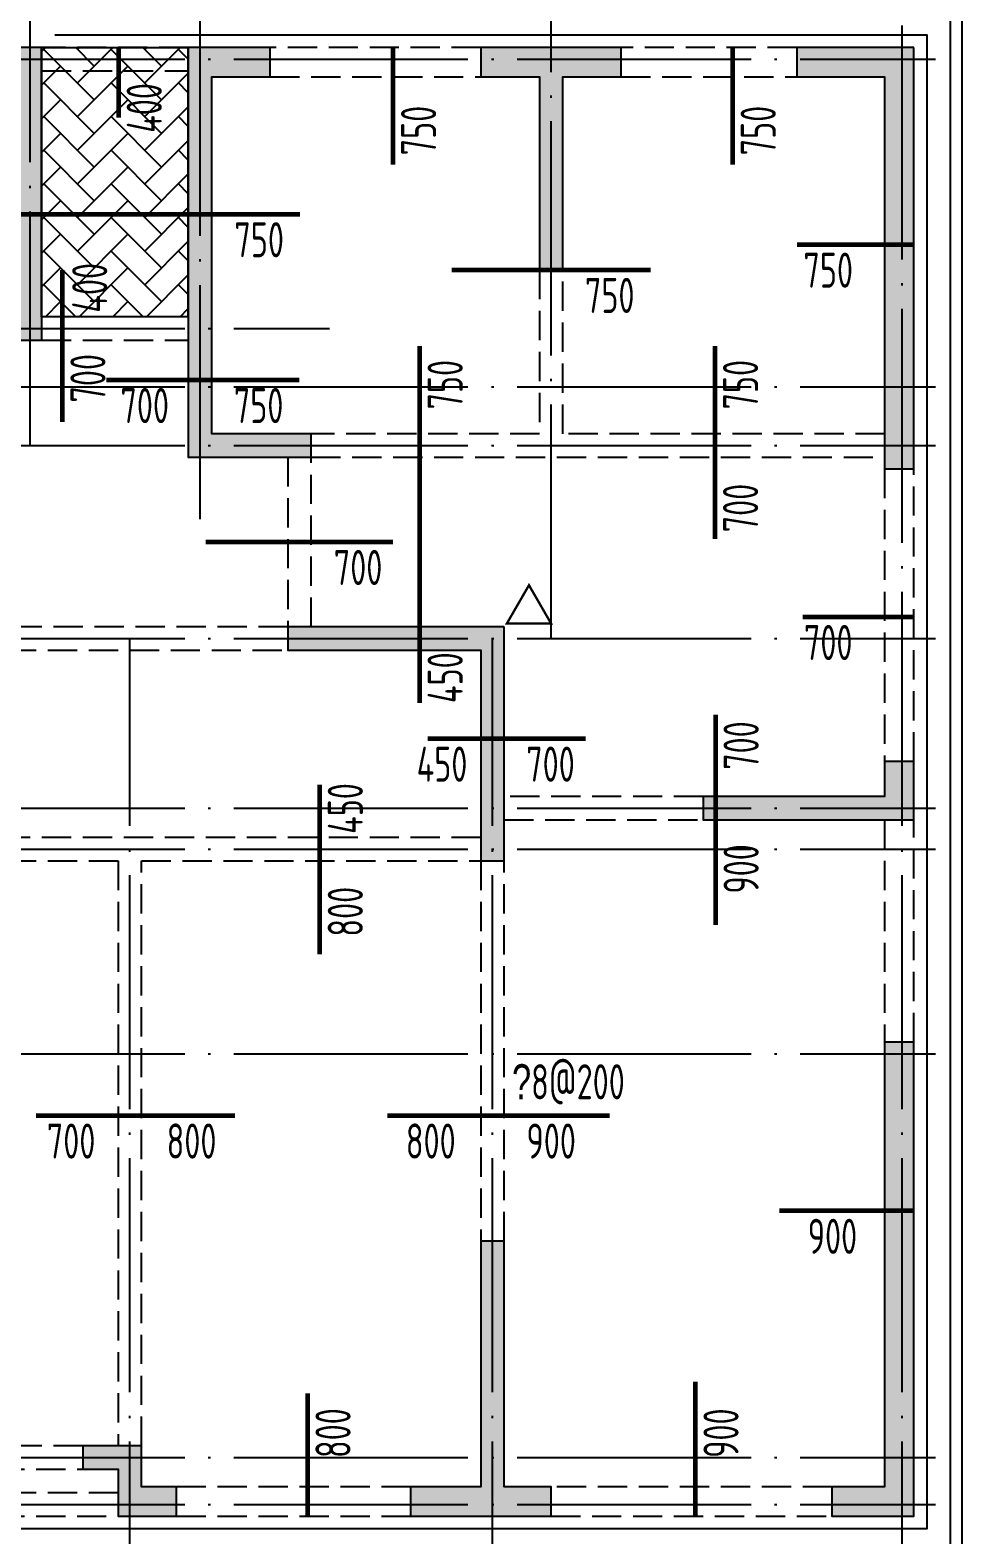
# Model space of a CAD drawing. Extents: x 154268 to 5133249, y -1832900 to 601179.
# Drawn here: x 306639 to 314601, y 517288 to 530149 of the extents above; entities that cross this region are included whole.
import ezdxf
from ezdxf.enums import TextEntityAlignment as Align

# ---------------------------------------------------------------- set-up
doc = ezdxf.new("R2010")
doc.units = 0
doc.header["$LTSCALE"] = 1000
doc.linetypes.add('DASH', pattern=[0.35, 0.25, -0.1])
doc.linetypes.add('DOTE', pattern=[2.42, 2, -0.2, 0.02, -0.2])
for name, color, linetype in [('A-ANNO-AXIS', 94, 'Continuous'), ('A-ANNO-DOTE', 15, 'DOTE'), ('a-pm-6#-wd$0$A-ROOF-建筑屋顶', 4, 'Continuous'), ('FLOOR_NUM', 7, 'Continuous'), ('HATCH', 254, 'Continuous'), ('S-BEAM-实线', 4, 'Continuous'), ('S-FLOOR-UP-文字', 7, 'Continuous'), ('S-FLOOR-UP-标注', 3, 'Continuous'), ('S-FLOOR-UP-钢筋', 13, 'Continuous'), ('S-FLOOR-楼板', 52, 'Continuous'), ('S-WALL-砼墙', 60, 'Continuous')]:
    doc.layers.add(name, color=color, linetype=linetype)
doc.styles.add('TSSD_Dimension', font='tssdeng.shx', dxfattribs={"width": 0.7, "bigfont": 'Hztxt.shx'})
doc.styles.add('TSSD_Label', font='tssdeng.shx', dxfattribs={"width": 0.7, "bigfont": 'hztxt.shx'})
doc.dimstyles.get("Standard").update_dxf_attribs({"dimtxt": 300, "dimasz": 100, "dimexe": 100, "dimexo": 250, "dimgap": 100, "dimtad": 1, "dimdec": 0, "dimzin": 0, "dimdsep": 46, "dimtxsty": 'TSSD_Dimension', "dimblk": 'ARCHTICK', "dimblk1": 'ARCHTICK', "dimblk2": 'ARCHTICK', "dimcen": 0, "dimdle": 100, "dimclrt": 7, "dimadec": 0, "dimazin": 0, "dimtfac": 1, "dimtdec": 0, "dimtix": 1, "dimtmove": 2, "dimatfit": 3, "dimfxl": 1, "dimtolj": 1, "dimtzin": 0, "dimarcsym": 0})

# ---------------------------------------------------------------- blocks, each defined once
blk = doc.blocks.new('T4zw1')
at = {"layer": 'A-ANNO-DOTE'}
for p, q in [((1593807, -2343687), (1593807, -2338823)), ((1595257, -2344316), (1595257, -2338823)), ((1598257, -2345337), (1598257, -2338823)), ((1601257, -2354199), (1601257, -2340013)), ((1554406, -2340387), (1601542, -2340387)), ((1554406, -2342687), (1596363, -2342687)), ((1554406, -2343187), (1601542, -2343187)), ((1554406, -2343687), (1601542, -2343687)), ((1554406, -2345337), (1601542, -2345337)), ((1594657, -2354199), (1594657, -2345337)), ((1597757, -2354199), (1597757, -2345337)), ((1554406, -2346787), (1601542, -2346787)), ((1554406, -2347137), (1601542, -2347137)), ((1554406, -2348887), (1601542, -2348887)), ((1554406, -2352337), (1601542, -2352337)), ((1554406, -2352737), (1601542, -2352737))]:
    blk.add_line(p, q, dxfattribs=at)
blk = doc.blocks.new('t4swdpm1')
at = {"layer": 'S-BEAM-实线', "linetype": 'DASH'}
for p, q in [((39400, 12550), (38150, 12550)), ((41900, 12550), (40100, 12550)), ((44600, 12550), (43100, 12550)), ((38150, 12350), (39400, 12350)), ((40100, 12300), (41900, 12300)), ((43100, 12300), (44600, 12300)), ((42400, 10650), (42400, 9250)), ((42600, 9250), (42600, 10650)), ((39400, 10250), (38150, 10250)), ((38150, 10050), (39400, 10050)), ((42400, 9250), (40350, 9250)), ((45350, 9250), (42600, 9250)), ((40250, 9050), (40250, 7600)), ((40450, 7600), (40450, 9050)), ((40450, 9050), (45350, 9050)), ((45350, 8950), (45350, 6450)), ((45600, 6450), (45600, 8950)), ((40250, 7600), (36800, 7600)), ((36800, 7400), (40250, 7400)), ((43800, 6150), (42100, 6150)), ((42100, 5950), (43800, 5950)), ((45350, 5950), (45350, 4050)), ((45600, 4050), (45600, 5950)), ((41900, 5800), (36800, 5800)), ((36800, 5600), (38800, 5600)), ((38800, 5600), (38800, 600)), ((39000, 5600), (41900, 5600)), ((39000, 600), (39000, 5600)), ((41900, 5600), (41900, 2350)), ((42100, 2350), (42100, 5600)), ((38500, 600), (36700, 600)), ((36700, 400), (38500, 400)), ((38800, 200), (36300, 200)), ((41300, 250), (39300, 250)), ((44900, 250), (42500, 250)), ((31800, 0), (38800, 0)), ((39300, 0), (41300, 0)), ((42500, 0), (44900, 0))]:
    blk.add_line(p, q, dxfattribs=at)
at = {"layer": 'S-WALL-砼墙'}
for points in [[(38150, 12550), (37350, 12550), (37350, 12350), (37950, 12350), (37950, 10250), (37550, 10250), (37550, 10050), (38150, 10050)], [(40100, 12300), (40100, 12550), (39400, 12550), (39400, 9050), (40450, 9050), (40450, 9250), (39600, 9250), (39600, 12300)], [(43100, 12300), (43100, 12550), (41900, 12550), (41900, 12300), (42400, 12300), (42400, 10650), (42600, 10650), (42600, 12300)], [(45600, 12550), (44600, 12550), (44600, 12300), (45350, 12300), (45350, 8950), (45600, 8950)], [(42100, 7600), (40250, 7600), (40250, 7400), (41900, 7400), (41900, 5600), (42100, 5600)], [(45600, 6450), (45350, 6450), (45350, 6150), (43800, 6150), (43800, 5950), (45600, 5950)], [(45600, 4050), (45350, 4050), (45350, 250), (44900, 250), (44900, 0), (45600, 0)], [(42100, 2350), (41900, 2350), (41900, 250), (41300, 250), (41300, 0), (42500, 0), (42500, 250), (42100, 250)], [(39300, 0), (39300, 250), (39000, 250), (39000, 600), (38500, 600), (38500, 400), (38800, 400), (38800, 0)]]:
    blk.add_lwpolyline(points, close=True, dxfattribs=at)
blk = doc.blocks.new('*D9630')
at = {"layer": 'Defpoints', "color": 0, "transparency": 16777216}
for p in [(39506, 11026), (40256, 11026), (40256, 10726)]:
    blk.add_point(p, dxfattribs=at)
at = {"layer": 'S-FLOOR-UP-标注', "color": 3, "transparency": 16777216, "insert": (39906, 10808), "char_height": 300, "attachment_point": 5, "style": 'TSSD_Dimension'}
blk.add_mtext('\\A1;750', dxfattribs=at)
blk = doc.blocks.new('_None')
blk = doc.blocks.new('*D9631')
at = {"layer": 'Defpoints', "color": 0, "transparency": 16777216}
for p in [(41994, 6544), (42694, 6544), (42694, 6244)]:
    blk.add_point(p, dxfattribs=at)
at = {"layer": 'S-FLOOR-UP-标注', "color": 3, "transparency": 16777216, "insert": (42395, 6326), "char_height": 300, "attachment_point": 5, "style": 'TSSD_Dimension'}
blk.add_mtext('\\A1;700', dxfattribs=at)
blk = doc.blocks.new('*D9632')
at = {"layer": 'Defpoints', "color": 0, "transparency": 16777216}
for p in [(41344, 6544), (41794, 6544), (41794, 6244)]:
    blk.add_point(p, dxfattribs=at)
at = {"layer": 'S-FLOOR-UP-标注', "color": 3, "transparency": 16777216, "insert": (41468, 6326), "char_height": 300, "attachment_point": 5, "style": 'TSSD_Dimension'}
blk.add_mtext('\\A1;450', dxfattribs=at)
blk = doc.blocks.new('*D9635')
at = {"layer": 'Defpoints', "color": 0, "transparency": 16777216}
for p in [(39500, 9609), (40250, 9609), (40250, 9309)]:
    blk.add_point(p, dxfattribs=at)
at = {"layer": 'S-FLOOR-UP-标注', "color": 3, "transparency": 16777216, "insert": (39901, 9391), "char_height": 300, "attachment_point": 5, "style": 'TSSD_Dimension'}
blk.add_mtext('\\A1;750', dxfattribs=at)
blk = doc.blocks.new('*D9639')
at = {"layer": 'Defpoints', "color": 0, "transparency": 16777216}
for p in [(38600, 9609), (39300, 9609), (39300, 9309)]:
    blk.add_point(p, dxfattribs=at)
at = {"layer": 'S-FLOOR-UP-标注', "color": 3, "transparency": 16777216, "insert": (38928, 9391), "char_height": 300, "attachment_point": 5, "style": 'TSSD_Dimension'}
blk.add_mtext('\\A1;700', dxfattribs=at)
blk = doc.blocks.new('*D9651')
at = {"layer": 'Defpoints', "color": 0, "transparency": 16777216}
for p in [(44350, 2509), (45250, 2509), (44350, 2209)]:
    blk.add_point(p, dxfattribs=at)
at = {"layer": 'S-FLOOR-UP-标注', "color": 3, "transparency": 16777216, "insert": (44804, 2291), "char_height": 300, "attachment_point": 5, "style": 'TSSD_Dimension'}
blk.add_mtext('\\A1;900', dxfattribs=at)
blk = doc.blocks.new('*D9652')
at = {"layer": 'Defpoints', "color": 0, "transparency": 16777216}
for p in [(44550, 7583), (45250, 7583), (44550, 7283)]:
    blk.add_point(p, dxfattribs=at)
at = {"layer": 'S-FLOOR-UP-标注', "color": 3, "transparency": 16777216, "insert": (44768, 7366), "char_height": 300, "attachment_point": 5, "style": 'TSSD_Dimension'}
blk.add_mtext('\\A1;700', dxfattribs=at)
blk = doc.blocks.new('*D9653')
at = {"layer": 'Defpoints', "color": 0, "transparency": 16777216}
for p in [(44500, 10765), (45250, 10765), (44500, 10465)]:
    blk.add_point(p, dxfattribs=at)
at = {"layer": 'S-FLOOR-UP-标注', "color": 3, "transparency": 16777216, "insert": (44768, 10548), "char_height": 300, "attachment_point": 5, "style": 'TSSD_Dimension'}
blk.add_mtext('\\A1;750', dxfattribs=at)
blk = doc.blocks.new('*D9654')
at = {"layer": 'Defpoints', "color": 0, "transparency": 16777216}
for p in [(42000, 3322), (42900, 3322), (42900, 3022)]:
    blk.add_point(p, dxfattribs=at)
at = {"layer": 'S-FLOOR-UP-标注', "color": 3, "transparency": 16777216, "insert": (42401, 3105), "char_height": 300, "attachment_point": 5, "style": 'TSSD_Dimension'}
blk.add_mtext('\\A1;900', dxfattribs=at)
blk = doc.blocks.new('*D9655')
at = {"layer": 'Defpoints', "color": 0, "transparency": 16777216}
for p in [(41000, 3322), (41800, 3322), (41800, 3022)]:
    blk.add_point(p, dxfattribs=at)
at = {"layer": 'S-FLOOR-UP-标注', "color": 3, "transparency": 16777216, "insert": (41372, 3105), "char_height": 300, "attachment_point": 5, "style": 'TSSD_Dimension'}
blk.add_mtext('\\A1;800', dxfattribs=at)
blk = doc.blocks.new('*D9656')
at = {"layer": 'Defpoints', "color": 0, "transparency": 16777216}
for p in [(38000, 3322), (38700, 3322), (38000, 3022)]:
    blk.add_point(p, dxfattribs=at)
at = {"layer": 'S-FLOOR-UP-标注', "color": 3, "transparency": 16777216, "insert": (38299, 3105), "char_height": 300, "attachment_point": 5, "style": 'TSSD_Dimension'}
blk.add_mtext('\\A1;700', dxfattribs=at)
blk = doc.blocks.new('*D9657')
at = {"layer": 'Defpoints', "color": 0, "transparency": 16777216}
for p in [(38900, 3322), (39700, 3322), (38900, 3022)]:
    blk.add_point(p, dxfattribs=at)
at = {"layer": 'S-FLOOR-UP-标注', "color": 3, "transparency": 16777216, "insert": (39328, 3105), "char_height": 300, "attachment_point": 5, "style": 'TSSD_Dimension'}
blk.add_mtext('\\A1;800', dxfattribs=at)
blk = doc.blocks.new('*D9658')
at = {"layer": 'Defpoints', "color": 0, "transparency": 16777216}
for p in [(42500, 10550), (43250, 10550), (43250, 10250)]:
    blk.add_point(p, dxfattribs=at)
at = {"layer": 'S-FLOOR-UP-标注', "color": 3, "transparency": 16777216, "insert": (42901, 10332), "char_height": 300, "attachment_point": 5, "style": 'TSSD_Dimension'}
blk.add_mtext('\\A1;750', dxfattribs=at)
blk = doc.blocks.new('*D9659')
at = {"layer": 'Defpoints', "color": 0, "transparency": 16777216}
for p in [(40350, 8225), (41050, 8225), (41050, 7925)]:
    blk.add_point(p, dxfattribs=at)
at = {"layer": 'S-FLOOR-UP-标注', "color": 3, "transparency": 16777216, "insert": (40751, 8007), "char_height": 300, "attachment_point": 5, "style": 'TSSD_Dimension'}
blk.add_mtext('\\A1;700', dxfattribs=at)
blk = doc.blocks.new('*D9665')
at = {"layer": 'Defpoints', "color": 0, "transparency": 16777216}
for p in [(43634, 1050), (43934, 1050), (43634, 150)]:
    blk.add_point(p, dxfattribs=at)
at = {"layer": 'S-FLOOR-UP-标注', "color": 3, "transparency": 16777216, "insert": (43852, 609), "char_height": 300, "attachment_point": 5, "rotation": 90, "style": 'TSSD_Dimension'}
blk.add_mtext('\\A1;900', dxfattribs=at)
blk = doc.blocks.new('*D9666')
at = {"layer": 'Defpoints', "color": 0, "transparency": 16777216}
for p in [(40319, 950), (40619, 950), (40319, 150)]:
    blk.add_point(p, dxfattribs=at)
at = {"layer": 'S-FLOOR-UP-标注', "color": 3, "transparency": 16777216, "insert": (40537, 609), "char_height": 300, "attachment_point": 5, "rotation": 90, "style": 'TSSD_Dimension'}
blk.add_mtext('\\A1;800', dxfattribs=at)
blk = doc.blocks.new('*D9674')
at = {"layer": 'Defpoints', "color": 0, "transparency": 16777216}
for p in [(43806, 5850), (44106, 5850), (43806, 4950)]:
    blk.add_point(p, dxfattribs=at)
at = {"layer": 'S-FLOOR-UP-标注', "color": 3, "transparency": 16777216, "insert": (44024, 5431), "char_height": 300, "attachment_point": 5, "rotation": 90, "style": 'TSSD_Dimension'}
blk.add_mtext('\\A1;900', dxfattribs=at)
blk = doc.blocks.new('*D9675')
at = {"layer": 'Defpoints', "color": 0, "transparency": 16777216}
for p in [(43806, 6750), (44106, 6750), (43806, 6050)]:
    blk.add_point(p, dxfattribs=at)
at = {"layer": 'S-FLOOR-UP-标注', "color": 3, "transparency": 16777216, "insert": (44024, 6485), "char_height": 300, "attachment_point": 5, "rotation": 90, "style": 'TSSD_Dimension'}
blk.add_mtext('\\A1;700', dxfattribs=at)
blk = doc.blocks.new('*D9676')
at = {"layer": 'Defpoints', "color": 0, "transparency": 16777216}
for p in [(40424, 6150), (40424, 5700), (40724, 5700)]:
    blk.add_point(p, dxfattribs=at)
at = {"layer": 'S-FLOOR-UP-标注', "color": 3, "transparency": 16777216, "insert": (40642, 5947), "char_height": 300, "attachment_point": 5, "rotation": 90, "style": 'TSSD_Dimension'}
blk.add_mtext('\\A1;450', dxfattribs=at)
blk = doc.blocks.new('*D9677')
at = {"layer": 'Defpoints', "color": 0, "transparency": 16777216}
for p in [(40424, 5500), (40424, 4700), (40724, 4700)]:
    blk.add_point(p, dxfattribs=at)
at = {"layer": 'S-FLOOR-UP-标注', "color": 3, "transparency": 16777216, "insert": (40642, 5065), "char_height": 300, "attachment_point": 5, "rotation": 90, "style": 'TSSD_Dimension'}
blk.add_mtext('\\A1;800', dxfattribs=at)
blk = doc.blocks.new('*D9699')
at = {"layer": 'Defpoints', "color": 0, "transparency": 16777216}
for p in [(38240, 10550), (38240, 10150), (38540, 10150)]:
    blk.add_point(p, dxfattribs=at)
at = {"layer": 'S-FLOOR-UP-标注', "color": 3, "transparency": 16777216, "insert": (38458, 10397), "char_height": 300, "attachment_point": 5, "rotation": 90, "style": 'TSSD_Dimension'}
blk.add_mtext('\\A1;400', dxfattribs=at)
blk = doc.blocks.new('*D9700')
at = {"layer": 'Defpoints', "color": 0, "transparency": 16777216}
for p in [(38225, 9950), (38525, 9950), (38225, 9250)]:
    blk.add_point(p, dxfattribs=at)
at = {"layer": 'S-FLOOR-UP-标注', "color": 3, "transparency": 16777216, "insert": (38443, 9624), "char_height": 300, "attachment_point": 5, "rotation": 90, "style": 'TSSD_Dimension'}
blk.add_mtext('\\A1;700', dxfattribs=at)
blk = doc.blocks.new('*D9701')
at = {"layer": 'Defpoints', "color": 0, "transparency": 16777216}
for p in [(38707, 12250), (38707, 11850), (39007, 11850)]:
    blk.add_point(p, dxfattribs=at)
at = {"layer": 'S-FLOOR-UP-标注', "color": 3, "transparency": 16777216, "insert": (38924, 11934), "char_height": 300, "attachment_point": 5, "rotation": 90, "style": 'TSSD_Dimension'}
blk.add_mtext('\\A1;400', dxfattribs=at)
blk = doc.blocks.new('*D9702')
at = {"layer": 'Defpoints', "color": 0, "transparency": 16777216}
for p in [(41050, 12200), (41050, 11450), (41350, 11450)]:
    blk.add_point(p, dxfattribs=at)
at = {"layer": 'S-FLOOR-UP-标注', "color": 3, "transparency": 16777216, "insert": (41268, 11741), "char_height": 300, "attachment_point": 5, "rotation": 90, "style": 'TSSD_Dimension'}
blk.add_mtext('\\A1;750', dxfattribs=at)
blk = doc.blocks.new('*D9703')
at = {"layer": 'Defpoints', "color": 0, "transparency": 16777216}
for p in [(43952, 12200), (43952, 11450), (44252, 11450)]:
    blk.add_point(p, dxfattribs=at)
at = {"layer": 'S-FLOOR-UP-标注', "color": 3, "transparency": 16777216, "insert": (44170, 11741), "char_height": 300, "attachment_point": 5, "rotation": 90, "style": 'TSSD_Dimension'}
blk.add_mtext('\\A1;750', dxfattribs=at)
blk = doc.blocks.new('*D9704')
at = {"layer": 'Defpoints', "color": 0, "transparency": 16777216}
for p in [(41277, 9900), (41277, 9150), (41577, 9150)]:
    blk.add_point(p, dxfattribs=at)
at = {"layer": 'S-FLOOR-UP-标注', "color": 3, "transparency": 16777216, "insert": (41495, 9569), "char_height": 300, "attachment_point": 5, "rotation": 90, "style": 'TSSD_Dimension'}
blk.add_mtext('\\A1;750', dxfattribs=at)
blk = doc.blocks.new('*D9705')
at = {"layer": 'Defpoints', "color": 0, "transparency": 16777216}
for p in [(41277, 7300), (41277, 6850), (41577, 6850)]:
    blk.add_point(p, dxfattribs=at)
at = {"layer": 'S-FLOOR-UP-标注', "color": 3, "transparency": 16777216, "insert": (41495, 7065), "char_height": 300, "attachment_point": 5, "rotation": 90, "style": 'TSSD_Dimension'}
blk.add_mtext('\\A1;450', dxfattribs=at)
blk = doc.blocks.new('*D9706')
at = {"layer": 'Defpoints', "color": 0, "transparency": 16777216}
for p in [(43802, 9900), (43802, 9150), (44102, 9150)]:
    blk.add_point(p, dxfattribs=at)
at = {"layer": 'S-FLOOR-UP-标注', "color": 3, "transparency": 16777216, "insert": (44019, 9569), "char_height": 300, "attachment_point": 5, "rotation": 90, "style": 'TSSD_Dimension'}
blk.add_mtext('\\A1;750', dxfattribs=at)
blk = doc.blocks.new('*D9707')
at = {"layer": 'Defpoints', "color": 0, "transparency": 16777216}
for p in [(43802, 8950), (43802, 8250), (44102, 8250)]:
    blk.add_point(p, dxfattribs=at)
at = {"layer": 'S-FLOOR-UP-标注', "color": 3, "transparency": 16777216, "insert": (44019, 8515), "char_height": 300, "attachment_point": 5, "rotation": 90, "style": 'TSSD_Dimension'}
blk.add_mtext('\\A1;700', dxfattribs=at)
blk = doc.blocks.new('7-4q-wda')
at = {"layer": 'S-WALL-砼墙'}
for points in [[(31950, 3500), (31150, 3500), (31150, 3300), (31750, 3300), (31750, 1200), (31350, 1200), (31350, 1000), (31950, 1000)], [(33900, 3250), (33900, 3500), (33200, 3500), (33200, 0), (34250, 0), (34250, 200), (33400, 200), (33400, 3250)], [(36900, 3250), (36900, 3500), (35700, 3500), (35700, 3250), (36200, 3250), (36200, 1600), (36400, 1600), (36400, 3250)], [(39400, 3500), (38400, 3500), (38400, 3250), (39150, 3250), (39150, -100), (39400, -100)], [(35900, -1450), (34050, -1450), (34050, -1650), (35700, -1650), (35700, -3450), (35900, -3450)], [(39400, -2600), (39150, -2600), (39150, -2900), (37600, -2900), (37600, -3100), (39400, -3100)], [(39400, -5000), (39150, -5000), (39150, -8800), (38700, -8800), (38700, -9050), (39400, -9050)], [(35900, -6700), (35700, -6700), (35700, -8800), (35100, -8800), (35100, -9050), (36300, -9050), (36300, -8800), (35900, -8800)], [(33100, -9050), (33100, -8800), (32800, -8800), (32800, -8450), (32300, -8450), (32300, -8650), (32600, -8650), (32600, -9050)]]:
    blk.add_lwpolyline(points, close=True, dxfattribs=at)
blk = doc.blocks.new('T4wdbj1')
at = {"layer": 'S-FLOOR-UP-钢筋', "color": 1, "const_width": 40}
for points in [[(38706.7, 11850.1), (38706.7, 12450)], [(41050.1, 11450.1), (41050.1, 12450)], [(43952, 11450.1), (43952, 12450)], [(40255.6, 11025.6), (37850, 11025.6)], [(44500.1, 10765.4), (45500, 10765.4)], [(38225.4, 10549.9), (38225.4, 9250)], [(43249.9, 10550), (41550.1, 10550)], [(41277.1, 6850.1), (41277.1, 9899.9)], [(43801.6, 8250.1), (43801.6, 9899.9)], [(40249.9, 9608.6), (38600, 9608.6)], [(41049.9, 8225), (39450, 8225)], [(44550.1, 7583.4), (45500, 7583.4)], [(43806.1, 6749.9), (43806.1, 4950.1)], [(42694.2, 6543.6), (41344.4, 6543.6)], [(40424.1, 4700.1), (40424.1, 6149.9)], [(38000.1, 3322.4), (39699.9, 3322.4)], [(42899.9, 3322.4), (41000.1, 3322.4)], [(44350.1, 2509.3), (45500, 2509.3)], [(43633.7, 1049.9), (43633.7, -100)], [(40319.4, 949.9), (40319.4, -100)]]:
    blk.add_lwpolyline(points, dxfattribs=at)
at = {"layer": 'S-WALL-砼墙', "linetype": 'Continuous', "const_width": 20}
blk.add_lwpolyline([(42211.1, 7855.5), (42022.2, 7528.4), (42400, 7528.4)], close=True, dxfattribs=at)
at = {"layer": 'S-FLOOR-UP-文字', "color": 7, "style": 'TSSD_Label', "width": 0.7}
blk.add_text('\ue53a8@200', height=300, dxfattribs=at).set_placement((42066.5, 3371.4), align=Align.BOTTOM_LEFT)
at = {"layer": 'S-FLOOR-UP-标注'}
for base, p1, p2, angle, picture, middle in [((39006.7, 11850.1), (38706.7, 12250), (38706.7, 11850.1), 90, '*D9701', (38924.5, 11934)), ((41350.1, 11450.1), (41050.1, 12200), (41050.1, 11450.1), 90, '*D9702', (41267.9, 11740.6)), ((44252, 11450.1), (43952, 12200), (43952, 11450.1), 90, '*D9703', (44169.9, 11740.6)), ((40255.6, 10725.6), (39505.7, 11025.6), (40255.6, 11025.6), 180, '*D9630', (39906.3, 10807.8)), ((38540.4, 10150), (38240.4, 10549.9), (38240.4, 10150), 90, '*D9699', (38458.3, 10396.9)), ((43249.9, 10250), (42500, 10550), (43249.9, 10550), 180, '*D9658', (42900.6, 10332.2)), ((38525.4, 9949.9), (38225.4, 9250), (38225.4, 9949.9), 270, '*D9700', (38443.2, 9624)), ((41577.1, 9150), (41277.1, 9899.9), (41277.1, 9150), 90, '*D9704', (41495, 9569.2)), ((44101.6, 9150), (43801.6, 9899.9), (43801.6, 9150), 90, '*D9706', (44019.4, 9569.2)), ((39300, 9308.6), (38600.1, 9608.6), (39300, 9608.6), 180, '*D9639', (38927.8, 9390.7)), ((40249.9, 9308.6), (39500, 9608.6), (40249.9, 9608.6), 180, '*D9635', (39900.6, 9390.7)), ((44101.6, 8250.1), (43801.6, 8950), (43801.6, 8250.1), 90, '*D9707', (44019.4, 8515.5)), ((41049.9, 7925), (40350, 8225), (41049.9, 8225), 180, '*D9659', (40750.6, 8007.2)), ((41577.1, 6850.1), (41277.1, 7300), (41277.1, 6850.1), 90, '*D9705', (41495, 7065.2)), ((44106.1, 6749.9), (43806.1, 6050), (43806.1, 6749.9), 270, '*D9675', (44023.9, 6484.5)), ((41794.3, 6243.6), (41344.4, 6543.6), (41794.3, 6543.6), 180, '*D9632', (41468.4, 6325.8)), ((42694.2, 6243.6), (41994.3, 6543.6), (42694.2, 6543.6), 180, '*D9631', (42394.9, 6325.8)), ((40724.1, 5700), (40424.1, 6149.9), (40424.1, 5700), 90, '*D9676', (40641.9, 5946.9)), ((44106.1, 5850), (43806.1, 4950.1), (43806.1, 5850), 270, '*D9674', (44023.9, 5430.8)), ((40724.1, 4700.1), (40424.1, 5500), (40424.1, 4700.1), 90, '*D9677', (40641.9, 5065.5)), ((41800, 3022.4), (41000.1, 3322.4), (41800, 3322.4), 180, '*D9655', (41371.7, 3104.6)), ((42899.9, 3022.4), (42000, 3322.4), (42899.9, 3322.4), 180, '*D9654', (42400.6, 3104.6)), ((43933.7, 1049.9), (43633.7, 150), (43633.7, 1049.9), 270, '*D9665', (43851.5, 609.4)), ((40619.4, 949.9), (40319.4, 150), (40319.4, 949.9), 270, '*D9666', (40537.2, 609.4))]:
    dim = blk.add_linear_dim(base=base, p1=p1, p2=p2, angle=angle, dimstyle='Standard', override={"dimexe": 150, "dimexo": 120, "dimgap": 60, "dimblk1": 'None', "dimblk2": 'None', "dimsah": 1, "dimse1": 1, "dimse2": 1, "dimsd1": 1, "dimsd2": 1, "dimclrd": 256, "dimclre": 256, "dimclrt": 3}, dxfattribs=at)
    dim.commit()
    dim.dimension.update_dxf_attribs({"geometry": picture, "text_midpoint": middle, "dimtype": 128})
for base, p1, p2, picture, middle in [((44500.1, 10465.4), (45250, 10765.4), (44500.1, 10765.4), '*D9653', (44767.5, 10547.6)), ((44550.1, 7283.4), (45250, 7583.4), (44550.1, 7583.4), '*D9652', (44767.5, 7365.5)), ((38000.1, 3022.4), (38700, 3322.4), (38000.1, 3322.4), '*D9656', (38299.4, 3104.6)), ((38900, 3022.4), (39699.9, 3322.4), (38900, 3322.4), '*D9657', (39328.3, 3104.6)), ((44350.1, 2209.3), (45250, 2509.3), (44350.1, 2509.3), '*D9651', (44804.3, 2291.4))]:
    dim = blk.add_linear_dim(base=base, p1=p1, p2=p2, dimstyle='Standard', override={"dimexe": 150, "dimexo": 120, "dimgap": 60, "dimblk1": 'None', "dimblk2": 'None', "dimsah": 1, "dimse1": 1, "dimse2": 1, "dimsd1": 1, "dimsd2": 1, "dimclrd": 256, "dimclre": 256, "dimclrt": 3}, dxfattribs=at)
    dim.commit()
    dim.dimension.update_dxf_attribs({"geometry": picture, "text_midpoint": middle, "dimtype": 128})

msp = doc.modelspace()

# ---------------------------------------------------------------- hatches: boundary and pattern name
at = {"layer": 'HATCH'}
h = msp.add_hatch(dxfattribs=at)
h.set_pattern_fill('ARMORED', color=256, scale=30, style=0)
h.set_pattern_definition([(50, (-2974177.58, 2458896.48), (215.178055, -18.8256405), [22.5, -247.5]), (355, (-2974177.58, 2458896.48), (-41.6254, 225.65764), [18, -198]), (100.4514, (-2974159.64, 2458894.9), (173.552815, 206.831863), [19.122057, -210.342634]), (46.1842, (-2974177.58, 2458956.48), (320.172315, -49.655704), [33.75, -371.25]), (96.6356, (-2974150.9, 2458952.34), (280.398812, 292.23536), [28.683086, -315.5139]), (351.1842, (-2974177.58, 2458956.48), (280.398584, 292.23558), [27, -297]), (21, (-2974147.58, 2458941.48), (179.072116, -120.785667), [22.5, -247.5]), (326, (-2974147.58, 2458941.48), (72.9946, 217.545014), [18, -198]), (71.4514, (-2974132.65, 2458931.41), (252.066789, 96.759149), [19.122057, -210.342634]), (37.5, (-2974177.576, 2458896.48), (3.6479566, 99.8681561), [0, -195.6, 0, -201, 0, -198.75]), (7.5, (-2974177.58, 2458896.48), (78.9208612, 118.3235136), [0, -114.6, 0, -191.1, 0, -75.75]), (327.5, (-2974244.476, 2458896.48), (160.1467309, -6.7664615), [0, -75, 0, -234, 0, -310.5]), (317.5, (-2974274.48, 2458896.48), (174.955851, 30.0314947), [0, -97.5, 0, -155.4, 0, -220.5]), (45, (-2974177.58, 2458896.48), (-106.066017, 106.066017), [])])
h.paths.add_polyline_path([(294590.8, 517449.3), (294590.8, 517649.3), (294290.8, 517649.3), (294290.8, 518049.3), (293790.8, 518049.3), (293790.8, 517849.3), (294090.8, 517849.3), (294090.8, 517449.3)])
h.paths.add_polyline_path([(297290.8, 519949.3), (297090.8, 519949.3), (297090.8, 517649.3), (296590.8, 517649.3), (296590.8, 517449.3), (297890.8, 517449.3), (297890.8, 517649.3), (297290.8, 517649.3)])
h.paths.add_polyline_path([(297690.8, 524849.3), (297690.8, 525049.3), (297090.8, 525049.3), (297090.8, 523049.3), (297290.8, 523049.3), (297290.8, 524849.3)])
h.paths.add_polyline_path([(297840.8, 529799.3), (297840.8, 529999.3), (297090.8, 529999.3), (297090.8, 527199.3), (295740.8, 527199.3), (295740.8, 526999.3), (297090.8, 526999.3), (297090.8, 526299.3), (297290.8, 526299.3), (297290.8, 526999.3), (298690.8, 526999.3), (298690.8, 527199.3), (297290.8, 527199.3), (297290.8, 529799.3)])
h.paths.add_polyline_path([(302790.8, 529999.3), (301990.8, 529999.3), (301990.8, 526999.3), (302190.8, 526999.3), (302190.8, 527499.3), (302690.8, 527499.3), (302690.8, 527699.3), (302190.8, 527699.3), (302190.8, 529799.3), (302790.8, 529799.3)])
h.paths.add_polyline_path([(306740.8, 529999.3), (305940.8, 529999.3), (305940.8, 529799.3), (306540.8, 529799.3), (306540.8, 527699.3), (306140.8, 527699.3), (306140.8, 527499.3), (306740.8, 527499.3)])
h.paths.add_polyline_path([(305390.8, 524849.3), (305390.8, 525049.3), (301990.8, 525049.3), (301990.8, 524849.3), (303790.8, 524849.3), (303790.8, 524499.3), (303990.8, 524499.3), (303990.8, 524849.3)])
h.paths.add_polyline_path([(299890.8, 517449.3), (299890.8, 517649.3), (300190.8, 517649.3), (300190.8, 518049.3), (300690.8, 518049.3), (300690.8, 517849.3), (300390.8, 517849.3), (300390.8, 517449.3)])
h.paths.add_polyline_path([(302490.8, 517849.3), (302490.8, 518049.3), (302890.8, 518049.3), (302890.8, 519949.3), (303090.8, 519949.3), (303090.8, 517849.3)])
h.paths.add_polyline_path([(305290.8, 517849.3), (305290.8, 518049.3), (304890.8, 518049.3), (304890.8, 519949.3), (304690.8, 519949.3), (304690.8, 517849.3)])
h.paths.add_polyline_path([(302390.8, 523049.3), (302390.8, 523249.3), (303190.8, 523249.3), (303190.8, 523049.3), (303090.8, 523049.3), (303090.8, 522249.3), (302890.8, 522249.3), (302890.8, 523049.3)])
h.paths.add_polyline_path([(305390.8, 523049.3), (305390.8, 523249.3), (304590.8, 523249.3), (304590.8, 523049.3), (304690.8, 523049.3), (304690.8, 522249.3), (304890.8, 522249.3), (304890.8, 523049.3)])
h.paths.add_polyline_path([(307890.8, 517449.3), (307890.8, 517699.3), (307590.8, 517699.3), (307590.8, 518049.3), (307090.8, 518049.3), (307090.8, 517849.3), (307390.8, 517849.3), (307390.8, 517449.3)])
h.paths.add_polyline_path([(310690.8, 519799.3), (310490.8, 519799.3), (310490.8, 517699.3), (309890.8, 517699.3), (309890.8, 517449.3), (311090.8, 517449.3), (311090.8, 517699.3), (310690.8, 517699.3)])
h.paths.add_polyline_path([(310690.8, 525049.3), (308840.8, 525049.3), (308840.8, 524849.3), (310490.8, 524849.3), (310490.8, 523049.3), (310690.8, 523049.3)])
h.paths.add_polyline_path([(308690.8, 529749.3), (308690.8, 529999.3), (307990.8, 529999.3), (307990.8, 526499.3), (309040.8, 526499.3), (309040.8, 526699.3), (308190.8, 526699.3), (308190.8, 529749.3)])
h.paths.add_polyline_path([(311690.8, 529749.3), (311690.8, 529999.3), (310490.8, 529999.3), (310490.8, 529749.3), (310990.8, 529749.3), (310990.8, 528099.3), (311190.8, 528099.3), (311190.8, 529749.3)])
h.paths.add_polyline_path([(314190.8, 529999.3), (313190.8, 529999.3), (313190.8, 529749.3), (313940.8, 529749.3), (313940.8, 526399.3), (314190.8, 526399.3)])
h.paths.add_polyline_path([(314190.8, 523899.3), (313940.8, 523899.3), (313940.8, 523599.3), (312390.8, 523599.3), (312390.8, 523399.3), (314190.8, 523399.3)])
h.paths.add_polyline_path([(314190.8, 521499.3), (313940.8, 521499.3), (313940.8, 517699.3), (313490.8, 517699.3), (313490.8, 517449.3), (314190.8, 517449.3)])
h.paths.add_polyline_path([(291290.8, 520549.3), (291490.8, 520549.3), (291490.8, 518049.3), (291990.8, 518049.3), (291990.8, 517849.3), (290790.8, 517849.3), (290790.8, 518049.3), (291290.8, 518049.3)])
h.paths.add_polyline_path([(290490.8, 526999.3), (290490.8, 527199.3), (292290.8, 527199.3), (292290.8, 526999.3), (291490.8, 526999.3), (291490.8, 523599.3), (291290.8, 523599.3), (291290.8, 526999.3)])
h.paths.add_polyline_path([(288190.8, 517449.3), (288190.8, 517649.3), (288490.8, 517649.3), (288490.8, 518049.3), (288990.8, 518049.3), (288990.8, 517849.3), (288690.8, 517849.3), (288690.8, 517449.3)])
h.paths.add_polyline_path([(285490.8, 519949.3), (285690.8, 519949.3), (285690.8, 517649.3), (286190.8, 517649.3), (286190.8, 517449.3), (284890.8, 517449.3), (284890.8, 517649.3), (285490.8, 517649.3)])
h.paths.add_polyline_path([(285090.8, 524849.3), (285090.8, 525049.3), (285690.8, 525049.3), (285690.8, 523049.3), (285490.8, 523049.3), (285490.8, 524849.3)])
h.paths.add_polyline_path([(284940.8, 529799.3), (284940.8, 529999.3), (285690.8, 529999.3), (285690.8, 527199.3), (287040.8, 527199.3), (287040.8, 526999.3), (285690.8, 526999.3), (285690.8, 526299.3), (285490.8, 526299.3), (285490.8, 526999.3), (284090.8, 526999.3), (284090.8, 527199.3), (285490.8, 527199.3), (285490.8, 529799.3)])
h.paths.add_polyline_path([(279990.8, 529999.3), (280790.8, 529999.3), (280790.8, 526999.3), (280590.8, 526999.3), (280590.8, 527499.3), (280090.8, 527499.3), (280090.8, 527699.3), (280590.8, 527699.3), (280590.8, 529799.3), (279990.8, 529799.3)])
h.paths.add_polyline_path([(276040.8, 529999.3), (276840.8, 529999.3), (276840.8, 529799.3), (276240.8, 529799.3), (276240.8, 527699.3), (276640.8, 527699.3), (276640.8, 527499.3), (276040.8, 527499.3)])
h.paths.add_polyline_path([(277390.8, 524849.3), (277390.8, 525049.3), (280790.8, 525049.3), (280790.8, 524849.3), (278990.8, 524849.3), (278990.8, 524499.3), (278790.8, 524499.3), (278790.8, 524849.3)])
h.paths.add_polyline_path([(282890.8, 517449.3), (282890.8, 517649.3), (282590.8, 517649.3), (282590.8, 518049.3), (282090.8, 518049.3), (282090.8, 517849.3), (282390.8, 517849.3), (282390.8, 517449.3)])
h.paths.add_polyline_path([(280290.8, 517849.3), (280290.8, 518049.3), (279890.8, 518049.3), (279890.8, 519949.3), (279690.8, 519949.3), (279690.8, 517849.3)])
h.paths.add_polyline_path([(277490.8, 517849.3), (277490.8, 518049.3), (277890.8, 518049.3), (277890.8, 519949.3), (278090.8, 519949.3), (278090.8, 517849.3)])
h.paths.add_polyline_path([(280390.8, 523049.3), (280390.8, 523249.3), (279590.8, 523249.3), (279590.8, 523049.3), (279690.8, 523049.3), (279690.8, 522249.3), (279890.8, 522249.3), (279890.8, 523049.3)])
h.paths.add_polyline_path([(277390.8, 523049.3), (277390.8, 523249.3), (278190.8, 523249.3), (278190.8, 523049.3), (278090.8, 523049.3), (278090.8, 522249.3), (277890.8, 522249.3), (277890.8, 523049.3)])
h.paths.add_polyline_path([(274890.8, 517449.3), (274890.8, 517699.3), (275190.8, 517699.3), (275190.8, 518049.3), (275690.8, 518049.3), (275690.8, 517849.3), (275390.8, 517849.3), (275390.8, 517449.3)])
h.paths.add_polyline_path([(272090.8, 519799.3), (272290.8, 519799.3), (272290.8, 517699.3), (272890.8, 517699.3), (272890.8, 517449.3), (271690.8, 517449.3), (271690.8, 517699.3), (272090.8, 517699.3)])
h.paths.add_polyline_path([(272090.8, 525049.3), (273940.8, 525049.3), (273940.8, 524849.3), (272290.8, 524849.3), (272290.8, 523049.3), (272090.8, 523049.3)])
h.paths.add_polyline_path([(274090.8, 529749.3), (274090.8, 529999.3), (274790.8, 529999.3), (274790.8, 526499.3), (273740.8, 526499.3), (273740.8, 526699.3), (274590.8, 526699.3), (274590.8, 529749.3)])
h.paths.add_polyline_path([(271090.8, 529749.3), (271090.8, 529999.3), (272290.8, 529999.3), (272290.8, 529749.3), (271790.8, 529749.3), (271790.8, 528099.3), (271590.8, 528099.3), (271590.8, 529749.3)])
h.paths.add_polyline_path([(268590.8, 529999.3), (269590.8, 529999.3), (269590.8, 529749.3), (268840.8, 529749.3), (268840.8, 526399.3), (268590.8, 526399.3)])
h.paths.add_polyline_path([(268590.8, 523899.3), (268840.8, 523899.3), (268840.8, 523599.3), (270390.8, 523599.3), (270390.8, 523399.3), (268590.8, 523399.3)])
h.paths.add_polyline_path([(268590.8, 521499.3), (268840.8, 521499.3), (268840.8, 517699.3), (269290.8, 517699.3), (269290.8, 517449.3), (268590.8, 517449.3)])
h = msp.add_hatch(color=253, dxfattribs=at)
h.paths.add_polyline_path([(294590.8, 517449.3), (294590.8, 517649.3), (294290.8, 517649.3), (294290.8, 518049.3), (293790.8, 518049.3), (293790.8, 517849.3), (294090.8, 517849.3), (294090.8, 517449.3)])
h.paths.add_polyline_path([(297290.8, 519949.3), (297090.8, 519949.3), (297090.8, 517649.3), (296540.8, 517649.3), (296540.8, 517449.3), (297890.8, 517449.3), (297890.8, 517649.3), (297290.8, 517649.3)])
h.paths.add_polyline_path([(297690.8, 524849.3), (297690.8, 525049.3), (297090.8, 525049.3), (297090.8, 523049.3), (297290.8, 523049.3), (297290.8, 524849.3)])
h.paths.add_polyline_path([(297090.8, 526999.3), (298690.8, 526999.3), (298690.8, 527199.3), (297290.8, 527199.3), (297290.8, 529799.3), (297840.8, 529799.3), (297840.8, 529999.3), (297090.8, 529999.3)])
h.paths.add_polyline_path([(302790.8, 529999.3), (301990.8, 529999.3), (301990.8, 526999.3), (302190.8, 526999.3), (302190.8, 527499.3), (302690.8, 527499.3), (302690.8, 527699.3), (302190.8, 527699.3), (302190.8, 529799.3), (302790.8, 529799.3)])
h.paths.add_polyline_path([(306740.8, 529999.3), (305940.8, 529999.3), (305940.8, 529799.3), (306540.8, 529799.3), (306540.8, 527699.3), (306140.8, 527699.3), (306140.8, 527499.3), (306740.8, 527499.3)])
h.paths.add_polyline_path([(305390.8, 524849.3), (305390.8, 525049.3), (301990.8, 525049.3), (301990.8, 524849.3), (303790.8, 524849.3), (303790.8, 524499.3), (303990.8, 524499.3), (303990.8, 524849.3)])
h.paths.add_polyline_path([(299890.8, 517449.3), (299890.8, 517649.3), (300190.8, 517649.3), (300190.8, 518049.3), (300690.8, 518049.3), (300690.8, 517849.3), (300390.8, 517849.3), (300390.8, 517449.3)])
h.paths.add_polyline_path([(302490.8, 517849.3), (302490.8, 518049.3), (302890.8, 518049.3), (302890.8, 519949.3), (303090.8, 519949.3), (303090.8, 517849.3)])
h.paths.add_polyline_path([(305290.8, 517849.3), (305290.8, 518049.3), (304890.8, 518049.3), (304890.8, 519949.3), (304690.8, 519949.3), (304690.8, 517849.3)])
h.paths.add_polyline_path([(302390.8, 523049.3), (302390.8, 523249.3), (303190.8, 523249.3), (303190.8, 523049.3), (303090.8, 523049.3), (303090.8, 522249.3), (302890.8, 522249.3), (302890.8, 523049.3)])
h.paths.add_polyline_path([(305390.8, 523049.3), (305390.8, 523249.3), (304590.8, 523249.3), (304590.8, 523049.3), (304690.8, 523049.3), (304690.8, 522249.3), (304890.8, 522249.3), (304890.8, 523049.3)])
h.paths.add_polyline_path([(307890.8, 517449.3), (307890.8, 517699.3), (307590.8, 517699.3), (307590.8, 518049.3), (307090.8, 518049.3), (307090.8, 517849.3), (307390.8, 517849.3), (307390.8, 517449.3)])
h.paths.add_polyline_path([(310690.8, 519799.3), (310490.8, 519799.3), (310490.8, 517699.3), (309890.8, 517699.3), (309890.8, 517449.3), (311090.8, 517449.3), (311090.8, 517699.3), (310690.8, 517699.3)])
h.paths.add_polyline_path([(310690.8, 525049.3), (308840.8, 525049.3), (308840.8, 524849.3), (310490.8, 524849.3), (310490.8, 523049.3), (310690.8, 523049.3)])
h.paths.add_polyline_path([(308690.8, 529749.3), (308690.8, 529999.3), (307990.8, 529999.3), (307990.8, 526499.3), (309040.8, 526499.3), (309040.8, 526699.3), (308190.8, 526699.3), (308190.8, 529749.3)])
h.paths.add_polyline_path([(311690.8, 529749.3), (311690.8, 529999.3), (310490.8, 529999.3), (310490.8, 529749.3), (310990.8, 529749.3), (310990.8, 528099.3), (311190.8, 528099.3), (311190.8, 529749.3)])
h.paths.add_polyline_path([(314190.8, 529999.3), (313190.8, 529999.3), (313190.8, 529749.3), (313940.8, 529749.3), (313940.8, 526399.3), (314190.8, 526399.3)])
h.paths.add_polyline_path([(314190.8, 523899.3), (313940.8, 523899.3), (313940.8, 523599.3), (312390.8, 523599.3), (312390.8, 523399.3), (314190.8, 523399.3)])
h.paths.add_polyline_path([(314190.8, 521499.3), (313940.8, 521499.3), (313940.8, 517699.3), (313490.8, 517699.3), (313490.8, 517449.3), (314190.8, 517449.3)])
h.paths.add_polyline_path([(291290.8, 520549.3), (291490.8, 520549.3), (291490.8, 518049.3), (291990.8, 518049.3), (291990.8, 517849.3), (290790.8, 517849.3), (290790.8, 518049.3), (291290.8, 518049.3)])
h.paths.add_polyline_path([(291290.8, 525049.3), (291490.8, 525049.3), (291490.8, 523599.3), (291290.8, 523599.3)])
h.paths.add_polyline_path([(288190.8, 517449.3), (288190.8, 517649.3), (288490.8, 517649.3), (288490.8, 518049.3), (288990.8, 518049.3), (288990.8, 517849.3), (288690.8, 517849.3), (288690.8, 517449.3)])
h.paths.add_polyline_path([(285490.8, 519949.3), (285690.8, 519949.3), (285690.8, 517649.3), (286240.8, 517649.3), (286240.8, 517449.3), (284890.8, 517449.3), (284890.8, 517649.3), (285490.8, 517649.3)])
h.paths.add_polyline_path([(285090.8, 524849.3), (285090.8, 525049.3), (285690.8, 525049.3), (285690.8, 523049.3), (285490.8, 523049.3), (285490.8, 524849.3)])
h.paths.add_polyline_path([(285690.8, 526999.3), (284090.8, 526999.3), (284090.8, 527199.3), (285490.8, 527199.3), (285490.8, 529799.3), (284940.8, 529799.3), (284940.8, 529999.3), (285690.8, 529999.3)])
h.paths.add_polyline_path([(279990.8, 529999.3), (280790.8, 529999.3), (280790.8, 526999.3), (280590.8, 526999.3), (280590.8, 527499.3), (280090.8, 527499.3), (280090.8, 527699.3), (280590.8, 527699.3), (280590.8, 529799.3), (279990.8, 529799.3)])
h.paths.add_polyline_path([(276040.8, 529999.3), (276840.8, 529999.3), (276840.8, 529799.3), (276240.8, 529799.3), (276240.8, 527699.3), (276640.8, 527699.3), (276640.8, 527499.3), (276040.8, 527499.3)])
h.paths.add_polyline_path([(277390.8, 524849.3), (277390.8, 525049.3), (280790.8, 525049.3), (280790.8, 524849.3), (278990.8, 524849.3), (278990.8, 524499.3), (278790.8, 524499.3), (278790.8, 524849.3)])
h.paths.add_polyline_path([(282890.8, 517449.3), (282890.8, 517649.3), (282590.8, 517649.3), (282590.8, 518049.3), (282090.8, 518049.3), (282090.8, 517849.3), (282390.8, 517849.3), (282390.8, 517449.3)])
h.paths.add_polyline_path([(280290.8, 517849.3), (280290.8, 518049.3), (279890.8, 518049.3), (279890.8, 519949.3), (279690.8, 519949.3), (279690.8, 517849.3)])
h.paths.add_polyline_path([(277490.8, 517849.3), (277490.8, 518049.3), (277890.8, 518049.3), (277890.8, 519949.3), (278090.8, 519949.3), (278090.8, 517849.3)])
h.paths.add_polyline_path([(280390.8, 523049.3), (280390.8, 523249.3), (279590.8, 523249.3), (279590.8, 523049.3), (279690.8, 523049.3), (279690.8, 522249.3), (279890.8, 522249.3), (279890.8, 523049.3)])
h.paths.add_polyline_path([(277390.8, 523049.3), (277390.8, 523249.3), (278190.8, 523249.3), (278190.8, 523049.3), (278090.8, 523049.3), (278090.8, 522249.3), (277890.8, 522249.3), (277890.8, 523049.3)])
h.paths.add_polyline_path([(274890.8, 517449.3), (274890.8, 517699.3), (275190.8, 517699.3), (275190.8, 518049.3), (275690.8, 518049.3), (275690.8, 517849.3), (275390.8, 517849.3), (275390.8, 517449.3)])
h.paths.add_polyline_path([(272090.8, 519799.3), (272290.8, 519799.3), (272290.8, 517699.3), (272890.8, 517699.3), (272890.8, 517449.3), (271690.8, 517449.3), (271690.8, 517699.3), (272090.8, 517699.3)])
h.paths.add_polyline_path([(272090.8, 525049.3), (273940.8, 525049.3), (273940.8, 524849.3), (272290.8, 524849.3), (272290.8, 523049.3), (272090.8, 523049.3)])
h.paths.add_polyline_path([(274090.8, 529749.3), (274090.8, 529999.3), (274790.8, 529999.3), (274790.8, 526499.3), (273740.8, 526499.3), (273740.8, 526699.3), (274590.8, 526699.3), (274590.8, 529749.3)])
h.paths.add_polyline_path([(271090.8, 529749.3), (271090.8, 529999.3), (272290.8, 529999.3), (272290.8, 529749.3), (271790.8, 529749.3), (271790.8, 528099.3), (271590.8, 528099.3), (271590.8, 529749.3)])
h.paths.add_polyline_path([(268590.8, 529999.3), (269590.8, 529999.3), (269590.8, 529749.3), (268840.8, 529749.3), (268840.8, 526399.3), (268590.8, 526399.3)])
h.paths.add_polyline_path([(268590.8, 523899.3), (268840.8, 523899.3), (268840.8, 523599.3), (270390.8, 523599.3), (270390.8, 523399.3), (268590.8, 523399.3)])
h.paths.add_polyline_path([(268590.8, 521499.3), (268840.8, 521499.3), (268840.8, 517699.3), (269290.8, 517699.3), (269290.8, 517449.3), (268590.8, 517449.3)])
at = {"layer": 'S-FLOOR-楼板'}
h = msp.add_hatch(dxfattribs=at)
h.set_pattern_fill('AR-HBONE', color=253, scale=2)
h.set_pattern_definition([(45, (-3009184.95, 2462535.15), (3e-14, 287.368196), [609.6, -203.2]), (135, (-3009041.27, 2462678.83), (3e-14, 287.368196), [609.6, -203.2])])
h.paths.add_polyline_path([(306738, 529999.3), (307988, 529999.3), (307988, 527699.3), (306738, 527699.3)])

# ---------------------------------------------------------------- linework, layer by layer
at = {"layer": 'a-pm-6#-wd$0$A-ROOF-建筑屋顶'}
for points in [[(296680.8, 530609.3), (314600.8, 530609.3), (314600.8, 517039.3), (268180.8, 517039.3), (268180.8, 530609.3), (286100.8, 530609.3), (286100.8, 527609.3), (296680.8, 527609.3)], [(296780.8, 530509.3), (314500.8, 530509.3), (314500.8, 517139.3), (268280.8, 517139.3), (268280.8, 530509.3), (286000.8, 530509.3), (286000.8, 527509.3), (296780.8, 527509.3)]]:
    msp.add_lwpolyline(points, close=True, dxfattribs=at)
msp.add_lwpolyline([(306850.8, 530109.3), (314300.8, 530109.3), (314300.8, 517339.3), (268480.8, 517339.3), (268480.8, 530109.3), (275930.8, 530109.3)], dxfattribs=at)
at = {"layer": 'S-FLOOR-楼板'}
msp.add_lwpolyline([(306738, 529999.3), (307988, 529999.3), (307988, 527699.3), (306738, 527699.3)], close=True, dxfattribs=at)

# ---------------------------------------------------------------- block references
at = {"layer": 'A-ANNO-AXIS'}
msp.add_blockref('T4zw1', (-1287165.7, 2870286.2), dxfattribs=at)
at = {"layer": 'FLOOR_NUM'}
msp.add_blockref('T4wdbj1', (268690.8, 517549.3), dxfattribs=at)
at = {"layer": 'S-BEAM-实线'}
msp.add_blockref('t4swdpm1', (268590.8, 517449.3), dxfattribs=at)
at = {"layer": 'S-WALL-砼墙', "color": 3}
msp.add_blockref('7-4q-wda', (274790.8, 526499.3), dxfattribs=at)

doc.saveas('drawing.dxf')
